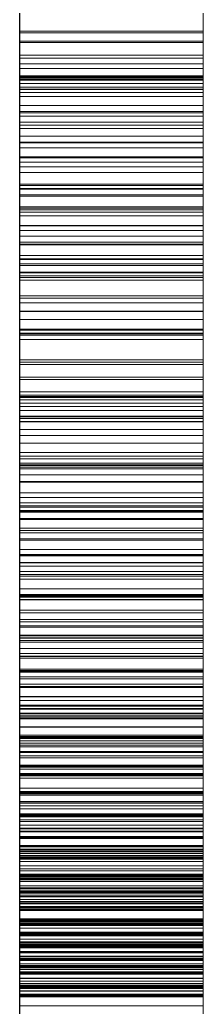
# Paper-space layout '01_三视图' of a CAD drawing. Header units: millimetres. Extents: x 8 to 451, y 8 to 289.
# Drawn here: x 157.5 to 157.64, y 166.622 to 167.373 of the extents above; entities that cross this region are included whole.
import ezdxf

# ---------------------------------------------------------------- set-up
doc = ezdxf.new("R2010")
doc.units = ezdxf.units.MM
doc.linetypes.add('WP_HIDDEN', pattern=[2.3, 1.5, -0.8])
doc.layers.add('HIDDEN', color=7, linetype='WP_HIDDEN', lineweight=13)
doc.layers.add('VISIBLE', color=7, linetype='CONTINUOUS', lineweight=25)

psp = doc.layouts.new('01_三视图')

# ---------------------------------------------------------------- linework, layer by layer
at = {"layer": 'HIDDEN'}
for points in [[(157.5, 165.5), (157.5, 165.54388), (157.5, 165.6733), (157.5, 165.88179), (157.5, 166.15889), (157.5, 166.4907), (157.5, 166.86059), (157.5, 167.25), (157.5, 167.63941), (157.5, 168.0093), (157.5, 168.34111), (157.5, 168.61821), (157.5, 168.8267), (157.5, 168.95612), (157.5, 169)], [(157.5, 167.13478), (157.5, 167.99361)], [(157.5, 167.13376), (157.5, 167.99361)], [(157.64, 167.99361), (157.64, 167.13478)], [(157.64, 167.13376), (157.64, 167.99361)], [(157.5, 167.20889), (157.5, 167.9733)], [(157.64, 167.9733), (157.64, 167.20889)], [(157.5, 167.81798), (157.5, 166.50538)], [(157.64, 166.50538), (157.64, 167.81798)], [(157.5, 167.36487), (157.5, 167.42281)], [(157.64, 167.42281), (157.64, 167.36487)], [(157.5, 167.40833), (157.5, 167.35618)], [(157.5, 167.40817), (157.5, 167.32736)], [(157.5, 167.32736), (157.5, 167.40767)], [(157.5, 167.3635), (157.5, 167.40541)], [(157.64, 167.35618), (157.64, 167.40833)], [(157.64, 167.32736), (157.64, 167.40817)], [(157.64, 167.40767), (157.64, 167.32736)], [(157.64, 167.40541), (157.64, 167.3635)], [(157.5, 167.39254), (157.5, 167.34431)], [(157.64, 167.34431), (157.64, 167.39254)], [(157.5, 167.38314), (157.5, 167.3464)], [(157.64, 167.3464), (157.64, 167.38314)], [(157.5, 167.33645), (157.5, 167.37827)], [(157.5, 167.37345), (157.5, 167.3571)], [(157.64, 167.37827), (157.64, 167.33645)], [(157.64, 167.3571), (157.64, 167.37345)], [(157.5, 167.30372), (157.5, 167.36487)], [(157.5, 167.36487), (157.64, 167.36487)], [(157.5, 167.32032), (157.5, 167.3635)], [(157.5, 167.3635), (157.64, 167.3635)], [(157.64, 167.36487), (157.64, 167.30372)], [(157.64, 167.3635), (157.64, 167.32032)], [(157.5, 167.3571), (157.5, 167.33992)], [(157.5, 167.3571), (157.64, 167.3571)], [(157.5, 167.35618), (157.5, 167.30256)], [(157.5, 167.35618), (157.64, 167.35618)], [(157.64, 167.33992), (157.64, 167.3571)], [(157.64, 167.30256), (157.64, 167.35618)], [(157.5, 167.3464), (157.5, 167.30816)], [(157.5, 167.3464), (157.64, 167.3464)], [(157.5, 167.34431), (157.5, 167.29325)], [(157.5, 167.34431), (157.64, 167.34431)], [(157.64, 167.30816), (157.64, 167.3464)], [(157.64, 167.29325), (157.64, 167.34431)], [(157.5, 167.33992), (157.5, 167.32214)], [(157.5, 167.33992), (157.64, 167.33992)], [(157.5, 167.33645), (157.64, 167.33645)], [(157.5, 167.29318), (157.5, 167.33645)], [(157.64, 167.32214), (157.64, 167.33992)], [(157.64, 167.33645), (157.64, 167.29318)], [(157.5, 167.33071), (157.5, 167.33008)], [(157.5, 167.32929), (157.5, 167.33071)], [(157.5, 167.33071), (157.64, 167.33071)], [(157.5, 167.33008), (157.5, 167.3282)], [(157.5, 167.33008), (157.64, 167.33008)], [(157.5, 167.32506), (157.5, 167.32929)], [(157.5, 167.32929), (157.64, 167.32929)], [(157.5, 167.3282), (157.5, 167.32507)], [(157.5, 167.3282), (157.64, 167.3282)], [(157.64, 167.33071), (157.64, 167.32929)], [(157.64, 167.33008), (157.64, 167.33071)], [(157.64, 167.3282), (157.64, 167.33008)], [(157.64, 167.32929), (157.64, 167.32506)], [(157.64, 167.32507), (157.64, 167.3282)], [(157.5, 167.32736), (157.5, 167.23934)], [(157.5, 167.32736), (157.64, 167.32736)], [(157.5, 167.32507), (157.5, 167.32068)], [(157.5, 167.32507), (157.64, 167.32507)], [(157.5, 167.318), (157.5, 167.32506)], [(157.5, 167.32506), (157.64, 167.32506)], [(157.5, 167.32214), (157.5, 167.30376)], [(157.5, 167.32214), (157.64, 167.32214)], [(157.5, 167.32068), (157.5, 167.31504)], [(157.5, 167.32068), (157.64, 167.32068)], [(157.64, 167.23934), (157.64, 167.32736)], [(157.64, 167.32068), (157.64, 167.32507)], [(157.64, 167.32506), (157.64, 167.318)], [(157.64, 167.30376), (157.64, 167.32214)], [(157.64, 167.31504), (157.64, 167.32068)], [(157.5, 167.27589), (157.5, 167.32032)], [(157.5, 167.32032), (157.64, 167.32032)], [(157.5, 167.30812), (157.5, 167.318)], [(157.5, 167.318), (157.64, 167.318)], [(157.5, 167.31504), (157.5, 167.30815)], [(157.5, 167.31504), (157.64, 167.31504)], [(157.64, 167.32032), (157.64, 167.27589)], [(157.64, 167.318), (157.64, 167.30812)], [(157.64, 167.30815), (157.64, 167.31504)], [(157.5, 167.30816), (157.5, 167.26841)], [(157.5, 167.30816), (157.64, 167.30816)], [(157.5, 167.30815), (157.5, 167.3)], [(157.5, 167.30815), (157.64, 167.30815)], [(157.5, 167.29541), (157.5, 167.30812)], [(157.5, 167.30812), (157.64, 167.30812)], [(157.64, 167.26841), (157.64, 167.30816)], [(157.64, 167.3), (157.64, 167.30815)], [(157.64, 167.30812), (157.64, 167.29541)], [(157.5, 167.30376), (157.5, 167.28477)], [(157.5, 167.30376), (157.64, 167.30376)], [(157.5, 167.23934), (157.5, 167.30372)], [(157.5, 167.30372), (157.64, 167.30372)], [(157.5, 167.30256), (157.5, 167.24746)], [(157.5, 167.30256), (157.64, 167.30256)], [(157.5, 167.3), (157.5, 167.29061)], [(157.5, 167.3), (157.64, 167.3)], [(157.64, 167.28477), (157.64, 167.30376)], [(157.64, 167.30372), (157.64, 167.23934)], [(157.64, 167.24746), (157.64, 167.30256)], [(157.64, 167.29061), (157.64, 167.3)], [(157.5, 167.27988), (157.5, 167.29541)], [(157.5, 167.29541), (157.64, 167.29541)], [(157.5, 167.29325), (157.5, 167.23934)], [(157.5, 167.29325), (157.64, 167.29325)], [(157.5, 167.29318), (157.64, 167.29318)], [(157.5, 167.24848), (157.5, 167.29318)], [(157.5, 167.29061), (157.5, 167.28021)], [(157.5, 167.29061), (157.64, 167.29061)], [(157.64, 167.29541), (157.64, 167.27988)], [(157.64, 167.23934), (157.64, 167.29325)], [(157.64, 167.29318), (157.64, 167.24848)], [(157.64, 167.28021), (157.64, 167.29061)], [(157.5, 167.28477), (157.5, 167.26518)], [(157.5, 167.28477), (157.64, 167.28477)], [(157.64, 167.26518), (157.64, 167.28477)], [(157.5, 167.28021), (157.5, 167.26907)], [(157.5, 167.28021), (157.64, 167.28021)], [(157.5, 167.26153), (157.5, 167.27988)], [(157.5, 167.27988), (157.64, 167.27988)], [(157.5, 167.2302), (157.5, 167.27589)], [(157.5, 167.27589), (157.64, 167.27589)], [(157.64, 167.26907), (157.64, 167.28021)], [(157.64, 167.27988), (157.64, 167.26153)], [(157.64, 167.27589), (157.64, 167.2302)], [(157.5, 167.26907), (157.5, 167.25718)], [(157.5, 167.26907), (157.64, 167.26907)], [(157.5, 167.26841), (157.5, 167.22716)], [(157.5, 167.26841), (157.64, 167.26841)], [(157.64, 167.25718), (157.64, 167.26907)], [(157.64, 167.22716), (157.64, 167.26841)], [(157.5, 167.26518), (157.5, 167.24499)], [(157.5, 167.26518), (157.64, 167.26518)], [(157.5, 167.24036), (157.5, 167.26153)], [(157.5, 167.26153), (157.64, 167.26153)], [(157.64, 167.24499), (157.64, 167.26518)], [(157.64, 167.26153), (157.64, 167.24036)], [(157.5, 167.25718), (157.5, 167.24454)], [(157.5, 167.25718), (157.64, 167.25718)], [(157.64, 167.24454), (157.64, 167.25718)], [(157.5, 167.24848), (157.64, 167.24848)], [(157.5, 167.21308), (157.5, 167.24848)], [(157.5, 167.24746), (157.5, 167.19161)], [(157.5, 167.24746), (157.64, 167.24746)], [(157.64, 167.24848), (157.64, 167.21308)], [(157.64, 167.19161), (157.64, 167.24746)], [(157.5, 167.24499), (157.5, 167.22419)], [(157.5, 167.24499), (157.64, 167.24499)], [(157.5, 167.24454), (157.5, 167.23116)], [(157.5, 167.24454), (157.64, 167.24454)], [(157.5, 167.2288), (157.5, 167.24036)], [(157.5, 167.24036), (157.64, 167.24036)], [(157.5, 167.18785), (157.5, 167.23934)], [(157.5, 167.23934), (157.5, 167.17544)], [(157.5, 167.23934), (157.64, 167.23934)], [(157.5, 167.23934), (157.5, 167.15155)], [(157.5, 167.15178), (157.5, 167.23934)], [(157.64, 167.22419), (157.64, 167.24499)], [(157.64, 167.23116), (157.64, 167.24454)], [(157.64, 167.24036), (157.64, 167.2288)], [(157.64, 167.23934), (157.64, 167.18785)], [(157.64, 167.17544), (157.64, 167.23934)], [(157.64, 167.15155), (157.64, 167.23934)], [(157.64, 167.23934), (157.64, 167.15178)], [(157.5, 167.23116), (157.5, 167.21704)], [(157.5, 167.23116), (157.64, 167.23116)], [(157.64, 167.21704), (157.64, 167.23116)], [(157.5, 167.18154), (157.5, 167.2302)], [(157.5, 167.2302), (157.64, 167.2302)], [(157.5, 167.21674), (157.5, 167.2288)], [(157.5, 167.2288), (157.64, 167.2288)], [(157.5, 167.22716), (157.5, 167.19398)], [(157.5, 167.22716), (157.64, 167.22716)], [(157.5, 167.22419), (157.5, 167.20279)], [(157.5, 167.22419), (157.64, 167.22419)], [(157.64, 167.2302), (157.64, 167.18154)], [(157.64, 167.2288), (157.64, 167.21674)], [(157.64, 167.19398), (157.64, 167.22716)], [(157.64, 167.20279), (157.64, 167.22419)], [(157.5, 167.21704), (157.5, 167.20217)], [(157.5, 167.21704), (157.64, 167.21704)], [(157.5, 167.20416), (157.5, 167.21674)], [(157.5, 167.21674), (157.64, 167.21674)], [(157.64, 167.20217), (157.64, 167.21704)], [(157.64, 167.21674), (157.64, 167.20416)], [(157.5, 167.21308), (157.64, 167.21308)], [(157.5, 167.1787), (157.5, 167.21308)], [(157.5, 167.18655), (157.5, 167.20889)], [(157.5, 167.20889), (157.64, 167.20889)], [(157.64, 167.21308), (157.64, 167.1787)], [(157.64, 167.20889), (157.64, 167.18655)], [(157.5, 167.19106), (157.5, 167.20416)], [(157.5, 167.20416), (157.64, 167.20416)], [(157.5, 167.20279), (157.5, 167.18079)], [(157.5, 167.20279), (157.64, 167.20279)], [(157.5, 167.20217), (157.5, 167.18655)], [(157.5, 167.20217), (157.64, 167.20217)], [(157.64, 167.20416), (157.64, 167.19106)], [(157.64, 167.18079), (157.64, 167.20279)], [(157.64, 167.18655), (157.64, 167.20217)], [(157.5, 167.19398), (157.5, 167.16169)], [(157.5, 167.19398), (157.64, 167.19398)], [(157.64, 167.16169), (157.64, 167.19398)], [(157.5, 167.19161), (157.5, 167.13725)], [(157.5, 167.19161), (157.64, 167.19161)], [(157.5, 167.17744), (157.5, 167.19106)], [(157.5, 167.19106), (157.64, 167.19106)], [(157.5, 167.13817), (157.5, 167.18785)], [(157.5, 167.18785), (157.64, 167.18785)], [(157.5, 167.18655), (157.64, 167.18655)], [(157.64, 167.13725), (157.64, 167.19161)], [(157.64, 167.19106), (157.64, 167.17744)], [(157.64, 167.18785), (157.64, 167.13817)], [(157.5, 167.13351), (157.5, 167.18154)], [(157.5, 167.18154), (157.64, 167.18154)], [(157.5, 167.18079), (157.5, 167.15819)], [(157.5, 167.18079), (157.64, 167.18079)], [(157.5, 167.1787), (157.64, 167.1787)], [(157.5, 167.14535), (157.5, 167.1787)], [(157.64, 167.18154), (157.64, 167.13351)], [(157.64, 167.15819), (157.64, 167.18079)], [(157.64, 167.1787), (157.64, 167.14535)], [(157.5, 167.16331), (157.5, 167.17744)], [(157.5, 167.17744), (157.64, 167.17744)], [(157.5, 167.17544), (157.5, 167.1147)], [(157.5, 167.17544), (157.64, 167.17544)], [(157.64, 167.17744), (157.64, 167.16331)], [(157.64, 167.1147), (157.64, 167.17544)], [(157.5, 167.13351), (157.5, 167.16331)], [(157.5, 167.16331), (157.64, 167.16331)], [(157.64, 167.16331), (157.64, 167.13351)], [(157.5, 167.16169), (157.5, 167.13029)], [(157.5, 167.16169), (157.64, 167.16169)], [(157.5, 167.15819), (157.5, 167.13499)], [(157.5, 167.15819), (157.64, 167.15819)], [(157.64, 167.13029), (157.64, 167.16169)], [(157.64, 167.13499), (157.64, 167.15819)], [(157.5, 167.15178), (157.64, 167.15178)], [(157.5, 167.07184), (157.5, 167.15178)], [(157.5, 167.15155), (157.5, 167.07143)], [(157.5, 167.15155), (157.64, 167.15155)], [(157.64, 167.15178), (157.64, 167.07184)], [(157.64, 167.07143), (157.64, 167.15155)], [(157.5, 167.14535), (157.64, 167.14535)], [(157.5, 167.11302), (157.5, 167.14535)], [(157.64, 167.14535), (157.64, 167.11302)], [(157.5, 167.09033), (157.5, 167.13817)], [(157.5, 167.13817), (157.64, 167.13817)], [(157.5, 167.13725), (157.5, 167.08439)], [(157.5, 167.13725), (157.64, 167.13725)], [(157.5, 167.13499), (157.5, 167.11118)], [(157.5, 167.13499), (157.64, 167.13499)], [(157.5, 167.06757), (157.5, 167.13478)], [(157.5, 167.13478), (157.5, 167.0879)], [(157.5, 167.13478), (157.64, 167.13478)], [(157.5, 167.07619), (157.5, 167.13376)], [(157.5, 167.13376), (157.5, 167.07912)], [(157.5, 167.13376), (157.64, 167.13376)], [(157.5, 167.08611), (157.5, 167.13351)], [(157.5, 167.10164), (157.5, 167.13351)], [(157.5, 167.13351), (157.64, 167.13351)], [(157.64, 167.13817), (157.64, 167.09033)], [(157.64, 167.08439), (157.64, 167.13725)], [(157.64, 167.11118), (157.64, 167.13499)], [(157.64, 167.13478), (157.64, 167.06757)], [(157.64, 167.0879), (157.64, 167.13478)], [(157.64, 167.07912), (157.64, 167.13376)], [(157.64, 167.13376), (157.64, 167.07619)], [(157.64, 167.13351), (157.64, 167.08611)], [(157.64, 167.13351), (157.64, 167.10164)], [(157.5, 167.13029), (157.5, 167.09979)], [(157.5, 167.13029), (157.64, 167.13029)], [(157.64, 167.09979), (157.64, 167.13029)], [(157.5, 167.1147), (157.5, 167.05711)], [(157.5, 167.1147), (157.64, 167.1147)], [(157.5, 167.11302), (157.64, 167.11302)], [(157.5, 167.08171), (157.5, 167.11302)], [(157.5, 167.11118), (157.5, 167.08677)], [(157.5, 167.11118), (157.64, 167.11118)], [(157.64, 167.05711), (157.64, 167.1147)], [(157.64, 167.11302), (157.64, 167.08171)], [(157.64, 167.08677), (157.64, 167.11118)], [(157.5, 167.06772), (157.5, 167.10164)], [(157.5, 167.10164), (157.64, 167.10164)], [(157.5, 167.09979), (157.5, 167.07018)], [(157.5, 167.09979), (157.64, 167.09979)], [(157.64, 167.10164), (157.64, 167.06772)], [(157.64, 167.07018), (157.64, 167.09979)], [(157.5, 167.0443), (157.5, 167.09033)], [(157.5, 167.09033), (157.64, 167.09033)], [(157.5, 167.0879), (157.5, 167.04421)], [(157.5, 167.0879), (157.64, 167.0879)], [(157.64, 167.09033), (157.64, 167.0443)], [(157.64, 167.04421), (157.64, 167.0879)], [(157.5, 167.08677), (157.5, 167.06175)], [(157.5, 167.08677), (157.64, 167.08677)], [(157.5, 167.03935), (157.5, 167.08611)], [(157.5, 167.08611), (157.64, 167.08611)], [(157.5, 167.08439), (157.5, 167.03301)], [(157.5, 167.08439), (157.64, 167.08439)], [(157.5, 167.08171), (157.64, 167.08171)], [(157.5, 167.05142), (157.5, 167.08171)], [(157.64, 167.06175), (157.64, 167.08677)], [(157.64, 167.08611), (157.64, 167.03935)], [(157.64, 167.03301), (157.64, 167.08439)], [(157.64, 167.08171), (157.64, 167.05142)], [(157.5, 167.07912), (157.5, 167.02736)], [(157.5, 167.07912), (157.64, 167.07912)], [(157.5, 167.02175), (157.5, 167.07619)], [(157.5, 167.07619), (157.64, 167.07619)], [(157.64, 167.02736), (157.64, 167.07912)], [(157.64, 167.07619), (157.64, 167.02175)], [(157.5, 167.07184), (157.64, 167.07184)], [(157.5, 167.03472), (157.5, 167.07184)], [(157.5, 167.07143), (157.5, 167.03424)], [(157.5, 167.07143), (157.64, 167.07143)], [(157.5, 167.07018), (157.5, 167.04146)], [(157.5, 167.07018), (157.64, 167.07018)], [(157.5, 167.03172), (157.5, 167.06772)], [(157.5, 167.06772), (157.64, 167.06772)], [(157.5, 167.00604), (157.5, 167.06757)], [(157.5, 167.06757), (157.64, 167.06757)], [(157.64, 167.07184), (157.64, 167.03472)], [(157.64, 167.03424), (157.64, 167.07143)], [(157.64, 167.04146), (157.64, 167.07018)], [(157.64, 167.06772), (157.64, 167.03172)], [(157.64, 167.06757), (157.64, 167.00604)], [(157.5, 167.06175), (157.5, 167.03613)], [(157.5, 167.06175), (157.64, 167.06175)], [(157.64, 167.03613), (157.64, 167.06175)], [(157.5, 167.05711), (157.5, 167.00268)], [(157.5, 167.05711), (157.64, 167.05711)], [(157.5, 167.05142), (157.64, 167.05142)], [(157.5, 167.02216), (157.5, 167.05142)], [(157.64, 167.00268), (157.64, 167.05711)], [(157.64, 167.05142), (157.64, 167.02216)], [(157.5, 167.0001), (157.5, 167.0443)], [(157.5, 167.0443), (157.64, 167.0443)], [(157.5, 167.04421), (157.5, 167.0037)], [(157.5, 167.04421), (157.64, 167.04421)], [(157.64, 167.0443), (157.64, 167.0001)], [(157.64, 167.0037), (157.64, 167.04421)], [(157.5, 167.04146), (157.5, 167.01363)], [(157.5, 167.04146), (157.64, 167.04146)], [(157.5, 166.99323), (157.5, 167.03935)], [(157.5, 167.03935), (157.64, 167.03935)], [(157.5, 167.03613), (157.5, 167.00991)], [(157.5, 167.03613), (157.64, 167.03613)], [(157.64, 167.01363), (157.64, 167.04146)], [(157.64, 167.03935), (157.64, 166.99323)], [(157.64, 167.00991), (157.64, 167.03613)], [(157.5, 167.03472), (157.64, 167.03472)], [(157.5, 166.99951), (157.5, 167.03472)], [(157.5, 167.03424), (157.5, 166.99896)], [(157.5, 167.03424), (157.64, 167.03424)], [(157.5, 167.03301), (157.5, 166.98312)], [(157.5, 167.03301), (157.64, 167.03301)], [(157.5, 166.99367), (157.5, 167.03172)], [(157.5, 167.03172), (157.64, 167.03172)], [(157.64, 167.03472), (157.64, 166.99951)], [(157.64, 166.99896), (157.64, 167.03424)], [(157.64, 166.98312), (157.64, 167.03301)], [(157.64, 167.03172), (157.64, 166.99367)], [(157.5, 167.02736), (157.5, 166.97849)], [(157.5, 167.02736), (157.64, 167.02736)], [(157.5, 167.02216), (157.64, 167.02216)], [(157.5, 166.99393), (157.5, 167.02216)], [(157.5, 166.97043), (157.5, 167.02175)], [(157.5, 167.02175), (157.64, 167.02175)], [(157.64, 166.97849), (157.64, 167.02736)], [(157.64, 167.02216), (157.64, 166.99393)], [(157.64, 167.02175), (157.64, 166.97043)], [(157.5, 167.01363), (157.5, 166.98669)], [(157.5, 167.01363), (157.64, 167.01363)], [(157.64, 166.98669), (157.64, 167.01363)], [(157.5, 167.00991), (157.5, 166.98488)], [(157.5, 167.00991), (157.64, 167.00991)], [(157.5, 166.97741), (157.5, 167.00604)], [(157.5, 167.00604), (157.64, 167.00604)], [(157.64, 166.98488), (157.64, 167.00991)], [(157.64, 167.00604), (157.64, 166.97741)], [(157.5, 167.0037), (157.5, 166.96639)], [(157.5, 167.0037), (157.64, 167.0037)], [(157.5, 167.00268), (157.5, 166.95141)], [(157.5, 167.00268), (157.64, 167.00268)], [(157.5, 166.95773), (157.5, 167.0001)], [(157.5, 167.0001), (157.64, 167.0001)], [(157.5, 166.99951), (157.64, 166.99951)], [(157.5, 166.9662), (157.5, 166.99951)], [(157.5, 166.99896), (157.5, 166.9656)], [(157.5, 166.99896), (157.64, 166.99896)], [(157.64, 166.96639), (157.64, 167.0037)], [(157.64, 166.95141), (157.64, 167.00268)], [(157.64, 167.0001), (157.64, 166.95773)], [(157.64, 166.99951), (157.64, 166.9662)], [(157.64, 166.9656), (157.64, 166.99896)], [(157.5, 166.99393), (157.64, 166.99393)], [(157.5, 166.96671), (157.5, 166.99393)], [(157.5, 166.95357), (157.5, 166.99367)], [(157.5, 166.99367), (157.64, 166.99367)], [(157.5, 166.94774), (157.5, 166.99323)], [(157.5, 166.99323), (157.64, 166.99323)], [(157.64, 166.99393), (157.64, 166.96671)], [(157.64, 166.99367), (157.64, 166.95357)], [(157.64, 166.99323), (157.64, 166.94774)], [(157.5, 166.98669), (157.5, 166.96065)], [(157.5, 166.98669), (157.64, 166.98669)], [(157.5, 166.98488), (157.5, 166.96027)], [(157.5, 166.98488), (157.64, 166.98488)], [(157.5, 166.98312), (157.5, 166.93473)], [(157.5, 166.98312), (157.64, 166.98312)], [(157.64, 166.96065), (157.64, 166.98669)], [(157.64, 166.96027), (157.64, 166.98488)], [(157.64, 166.93473), (157.64, 166.98312)], [(157.5, 166.97849), (157.5, 166.93251)], [(157.5, 166.97849), (157.64, 166.97849)], [(157.5, 166.95019), (157.5, 166.97741)], [(157.5, 166.97741), (157.64, 166.97741)], [(157.64, 166.93251), (157.64, 166.97849)], [(157.64, 166.97741), (157.64, 166.95019)], [(157.5, 166.92223), (157.5, 166.97043)], [(157.5, 166.97043), (157.64, 166.97043)], [(157.64, 166.97043), (157.64, 166.92223)], [(157.5, 166.96671), (157.64, 166.96671)], [(157.5, 166.94052), (157.5, 166.96671)], [(157.5, 166.96639), (157.5, 166.93226)], [(157.5, 166.96639), (157.64, 166.96639)], [(157.5, 166.9662), (157.64, 166.9662)], [(157.5, 166.93479), (157.5, 166.9662)], [(157.5, 166.9656), (157.5, 166.93416)], [(157.5, 166.9656), (157.64, 166.9656)], [(157.5, 166.96065), (157.5, 166.9355)], [(157.5, 166.96065), (157.64, 166.96065)], [(157.5, 166.96027), (157.5, 166.93609)], [(157.5, 166.96027), (157.64, 166.96027)], [(157.64, 166.96671), (157.64, 166.94052)], [(157.64, 166.93226), (157.64, 166.96639)], [(157.64, 166.9662), (157.64, 166.93479)], [(157.64, 166.93416), (157.64, 166.9656)], [(157.64, 166.9355), (157.64, 166.96065)], [(157.64, 166.93609), (157.64, 166.96027)], [(157.5, 166.91718), (157.5, 166.95773)], [(157.5, 166.95773), (157.64, 166.95773)], [(157.5, 166.9155), (157.5, 166.95357)], [(157.5, 166.95357), (157.64, 166.95357)], [(157.64, 166.95773), (157.64, 166.91718)], [(157.64, 166.95357), (157.64, 166.9155)], [(157.5, 166.95141), (157.5, 166.90329)], [(157.5, 166.95141), (157.64, 166.95141)], [(157.5, 166.9244), (157.5, 166.95019)], [(157.5, 166.95019), (157.64, 166.95019)], [(157.5, 166.90288), (157.5, 166.94774)], [(157.5, 166.94774), (157.64, 166.94774)], [(157.64, 166.90329), (157.64, 166.95141)], [(157.64, 166.95019), (157.64, 166.9244)], [(157.64, 166.94774), (157.64, 166.90288)], [(157.5, 166.94052), (157.64, 166.94052)], [(157.5, 166.91535), (157.5, 166.94052)], [(157.64, 166.94052), (157.64, 166.91535)], [(157.5, 166.93609), (157.5, 166.91233)], [(157.5, 166.93609), (157.64, 166.93609)], [(157.5, 166.9355), (157.5, 166.91124)], [(157.5, 166.9355), (157.64, 166.9355)], [(157.5, 166.93479), (157.64, 166.93479)], [(157.5, 166.90529), (157.5, 166.93479)], [(157.5, 166.93473), (157.5, 166.88783)], [(157.5, 166.93473), (157.64, 166.93473)], [(157.5, 166.93416), (157.5, 166.90463)], [(157.5, 166.93416), (157.64, 166.93416)], [(157.5, 166.93251), (157.5, 166.88941)], [(157.5, 166.93251), (157.64, 166.93251)], [(157.5, 166.93226), (157.5, 166.90132)], [(157.5, 166.93226), (157.64, 166.93226)], [(157.64, 166.91233), (157.64, 166.93609)], [(157.64, 166.91124), (157.64, 166.9355)], [(157.64, 166.93479), (157.64, 166.90529)], [(157.64, 166.88783), (157.64, 166.93473)], [(157.64, 166.90463), (157.64, 166.93416)], [(157.64, 166.88941), (157.64, 166.93251)], [(157.64, 166.90132), (157.64, 166.93226)], [(157.5, 166.90002), (157.5, 166.9244)], [(157.5, 166.9244), (157.64, 166.9244)], [(157.64, 166.9244), (157.64, 166.90002)], [(157.5, 166.87716), (157.5, 166.92223)], [(157.5, 166.92223), (157.64, 166.92223)], [(157.5, 166.87845), (157.5, 166.91718)], [(157.5, 166.91718), (157.64, 166.91718)], [(157.5, 166.87947), (157.5, 166.9155)], [(157.5, 166.9155), (157.64, 166.9155)], [(157.5, 166.91535), (157.64, 166.91535)], [(157.5, 166.8912), (157.5, 166.91535)], [(157.64, 166.92223), (157.64, 166.87716)], [(157.64, 166.91718), (157.64, 166.87845)], [(157.64, 166.9155), (157.64, 166.87947)], [(157.64, 166.91535), (157.64, 166.8912)], [(157.5, 166.91233), (157.5, 166.88901)], [(157.5, 166.91233), (157.64, 166.91233)], [(157.5, 166.8952), (157.5, 166.91144)], [(157.5, 166.91144), (157.5, 166.87751)], [(157.5, 166.91144), (157.64, 166.91144)], [(157.5, 166.91124), (157.5, 166.88787)], [(157.5, 166.91124), (157.64, 166.91124)], [(157.64, 166.88901), (157.64, 166.91233)], [(157.64, 166.91144), (157.64, 166.8952)], [(157.64, 166.87751), (157.64, 166.91144)], [(157.64, 166.88787), (157.64, 166.91124)], [(157.5, 166.90529), (157.64, 166.90529)], [(157.5, 166.87769), (157.5, 166.90529)], [(157.5, 166.90463), (157.5, 166.87702)], [(157.5, 166.90463), (157.64, 166.90463)], [(157.5, 166.90329), (157.5, 166.85833)], [(157.5, 166.90329), (157.64, 166.90329)], [(157.5, 166.85866), (157.5, 166.90288)], [(157.5, 166.90288), (157.64, 166.90288)], [(157.5, 166.90132), (157.5, 166.87357)], [(157.5, 166.90132), (157.64, 166.90132)], [(157.5, 166.87707), (157.5, 166.90002)], [(157.5, 166.90002), (157.64, 166.90002)], [(157.64, 166.90529), (157.64, 166.87769)], [(157.64, 166.87702), (157.64, 166.90463)], [(157.64, 166.85833), (157.64, 166.90329)], [(157.64, 166.90288), (157.64, 166.85866)], [(157.64, 166.87357), (157.64, 166.90132)], [(157.64, 166.90002), (157.64, 166.87707)], [(157.5, 166.87201), (157.5, 166.8952)], [(157.5, 166.8952), (157.64, 166.8952)], [(157.64, 166.8952), (157.64, 166.87201)], [(157.5, 166.8912), (157.64, 166.8912)], [(157.5, 166.86808), (157.5, 166.8912)], [(157.5, 166.88941), (157.5, 166.8492)], [(157.5, 166.88941), (157.64, 166.88941)], [(157.5, 166.88901), (157.5, 166.86611)], [(157.5, 166.88901), (157.64, 166.88901)], [(157.5, 166.88787), (157.5, 166.8654)], [(157.5, 166.88787), (157.64, 166.88787)], [(157.5, 166.88783), (157.5, 166.84241)], [(157.5, 166.88783), (157.64, 166.88783)], [(157.64, 166.8912), (157.64, 166.86808)], [(157.64, 166.8492), (157.64, 166.88941)], [(157.64, 166.86611), (157.64, 166.88901)], [(157.64, 166.8654), (157.64, 166.88787)], [(157.64, 166.84241), (157.64, 166.88783)], [(157.5, 166.84546), (157.5, 166.87947)], [(157.5, 166.87947), (157.64, 166.87947)], [(157.5, 166.84155), (157.5, 166.87845)], [(157.5, 166.87845), (157.64, 166.87845)], [(157.5, 166.87769), (157.64, 166.87769)], [(157.5, 166.85199), (157.5, 166.87769)], [(157.5, 166.87751), (157.5, 166.84574)], [(157.5, 166.87751), (157.64, 166.87751)], [(157.64, 166.87947), (157.64, 166.84546)], [(157.64, 166.87845), (157.64, 166.84155)], [(157.64, 166.87769), (157.64, 166.85199)], [(157.64, 166.84574), (157.64, 166.87751)], [(157.5, 166.83521), (157.5, 166.87716)], [(157.5, 166.87716), (157.64, 166.87716)], [(157.5, 166.85553), (157.5, 166.87707)], [(157.5, 166.87707), (157.64, 166.87707)], [(157.5, 166.87702), (157.5, 166.85132)], [(157.5, 166.87702), (157.64, 166.87702)], [(157.5, 166.87357), (157.5, 166.84901)], [(157.5, 166.87357), (157.64, 166.87357)], [(157.5, 166.84941), (157.5, 166.87201)], [(157.5, 166.87201), (157.64, 166.87201)], [(157.64, 166.87716), (157.64, 166.83521)], [(157.64, 166.87707), (157.64, 166.85553)], [(157.64, 166.85132), (157.64, 166.87702)], [(157.64, 166.84901), (157.64, 166.87357)], [(157.64, 166.87201), (157.64, 166.84941)], [(157.5, 166.86808), (157.64, 166.86808)], [(157.5, 166.84598), (157.5, 166.86808)], [(157.5, 166.86611), (157.5, 166.84364)], [(157.5, 166.86611), (157.64, 166.86611)], [(157.5, 166.8654), (157.5, 166.84382)], [(157.5, 166.8654), (157.64, 166.8654)], [(157.64, 166.86808), (157.64, 166.84598)], [(157.64, 166.84364), (157.64, 166.86611)], [(157.64, 166.84382), (157.64, 166.8654)], [(157.5, 166.81591), (157.5, 166.85866)], [(157.5, 166.85866), (157.64, 166.85866)], [(157.5, 166.85833), (157.5, 166.81653)], [(157.5, 166.85833), (157.64, 166.85833)], [(157.5, 166.83541), (157.5, 166.85553)], [(157.5, 166.85553), (157.64, 166.85553)], [(157.64, 166.85866), (157.64, 166.81591)], [(157.64, 166.81653), (157.64, 166.85833)], [(157.64, 166.85553), (157.64, 166.83541)], [(157.5, 166.85199), (157.64, 166.85199)], [(157.5, 166.8282), (157.5, 166.85199)], [(157.5, 166.85132), (157.5, 166.82753)], [(157.5, 166.85132), (157.64, 166.85132)], [(157.5, 166.82738), (157.5, 166.84941)], [(157.5, 166.84941), (157.64, 166.84941)], [(157.5, 166.8492), (157.5, 166.81188)], [(157.5, 166.8492), (157.64, 166.8492)], [(157.5, 166.84901), (157.5, 166.8267)], [(157.5, 166.84901), (157.64, 166.84901)], [(157.64, 166.85199), (157.64, 166.8282)], [(157.64, 166.82753), (157.64, 166.85132)], [(157.64, 166.84941), (157.64, 166.82738)], [(157.64, 166.81188), (157.64, 166.8492)], [(157.64, 166.8267), (157.64, 166.84901)], [(157.5, 166.84598), (157.64, 166.84598)], [(157.5, 166.82491), (157.5, 166.84598)], [(157.5, 166.84574), (157.5, 166.81615)], [(157.5, 166.84574), (157.64, 166.84574)], [(157.5, 166.82922), (157.5, 166.84546)], [(157.5, 166.84546), (157.64, 166.84546)], [(157.5, 166.84382), (157.5, 166.82313)], [(157.5, 166.84382), (157.64, 166.84382)], [(157.5, 166.84364), (157.5, 166.8216)], [(157.5, 166.84364), (157.64, 166.84364)], [(157.5, 166.84241), (157.5, 166.82042)], [(157.5, 166.84241), (157.64, 166.84241)], [(157.5, 166.80647), (157.5, 166.84155)], [(157.5, 166.84155), (157.64, 166.84155)], [(157.64, 166.84598), (157.64, 166.82491)], [(157.64, 166.81615), (157.64, 166.84574)], [(157.64, 166.84546), (157.64, 166.82922)], [(157.64, 166.82313), (157.64, 166.84382)], [(157.64, 166.8216), (157.64, 166.84364)], [(157.64, 166.82042), (157.64, 166.84241)], [(157.64, 166.84155), (157.64, 166.80647)], [(157.5, 166.81672), (157.5, 166.83541)], [(157.5, 166.83541), (157.64, 166.83541)], [(157.5, 166.79639), (157.5, 166.83521)], [(157.5, 166.83521), (157.64, 166.83521)], [(157.64, 166.83541), (157.64, 166.81672)], [(157.64, 166.83521), (157.64, 166.79639)], [(157.5, 166.81348), (157.5, 166.82922)], [(157.5, 166.82922), (157.64, 166.82922)], [(157.5, 166.8282), (157.64, 166.8282)], [(157.5, 166.80631), (157.5, 166.8282)], [(157.5, 166.82753), (157.5, 166.80567)], [(157.5, 166.82753), (157.64, 166.82753)], [(157.5, 166.80593), (157.5, 166.82738)], [(157.5, 166.82738), (157.64, 166.82738)], [(157.5, 166.8267), (157.5, 166.80571)], [(157.5, 166.8267), (157.64, 166.8267)], [(157.5, 166.82491), (157.64, 166.82491)], [(157.5, 166.80485), (157.5, 166.82491)], [(157.64, 166.82922), (157.64, 166.81348)], [(157.64, 166.8282), (157.64, 166.80631)], [(157.64, 166.80567), (157.64, 166.82753)], [(157.64, 166.82738), (157.64, 166.80593)], [(157.64, 166.80571), (157.64, 166.8267)], [(157.64, 166.82491), (157.64, 166.80485)], [(157.5, 166.82313), (157.5, 166.80333)], [(157.5, 166.82313), (157.64, 166.82313)], [(157.5, 166.8216), (157.5, 166.79999)], [(157.5, 166.8216), (157.64, 166.8216)], [(157.5, 166.82042), (157.5, 166.7991)], [(157.5, 166.82042), (157.64, 166.82042)], [(157.64, 166.80333), (157.64, 166.82313)], [(157.64, 166.79999), (157.64, 166.8216)], [(157.64, 166.7991), (157.64, 166.82042)], [(157.5, 166.79944), (157.5, 166.81672)], [(157.5, 166.81672), (157.64, 166.81672)], [(157.5, 166.81653), (157.5, 166.77744)], [(157.5, 166.81653), (157.64, 166.81653)], [(157.5, 166.81615), (157.5, 166.78874)], [(157.5, 166.81615), (157.64, 166.81615)], [(157.5, 166.77548), (157.5, 166.81591)], [(157.5, 166.81591), (157.64, 166.81591)], [(157.5, 166.79825), (157.5, 166.81348)], [(157.5, 166.81348), (157.64, 166.81348)], [(157.5, 166.81188), (157.5, 166.77744)], [(157.5, 166.81188), (157.64, 166.81188)], [(157.64, 166.81672), (157.64, 166.79944)], [(157.64, 166.77744), (157.64, 166.81653)], [(157.64, 166.78874), (157.64, 166.81615)], [(157.64, 166.81591), (157.64, 166.77548)], [(157.64, 166.81348), (157.64, 166.79825)], [(157.64, 166.77744), (157.64, 166.81188)], [(157.5, 166.77322), (157.5, 166.80647)], [(157.5, 166.80647), (157.64, 166.80647)], [(157.5, 166.80631), (157.64, 166.80631)], [(157.5, 166.78632), (157.5, 166.80631)], [(157.5, 166.78506), (157.5, 166.80593)], [(157.5, 166.80593), (157.64, 166.80593)], [(157.5, 166.80571), (157.5, 166.78603)], [(157.5, 166.80571), (157.64, 166.80571)], [(157.5, 166.80567), (157.5, 166.78571)], [(157.5, 166.80567), (157.64, 166.80567)], [(157.5, 166.80485), (157.64, 166.80485)], [(157.5, 166.78592), (157.5, 166.80485)], [(157.5, 166.80333), (157.64, 166.80333)], [(157.5, 166.80333), (157.5, 166.78458)], [(157.64, 166.80647), (157.64, 166.77322)], [(157.64, 166.80631), (157.64, 166.78632)], [(157.64, 166.80593), (157.64, 166.78506)], [(157.64, 166.78603), (157.64, 166.80571)], [(157.64, 166.78571), (157.64, 166.80567)], [(157.64, 166.80485), (157.64, 166.78592)], [(157.64, 166.78458), (157.64, 166.80333)], [(157.5, 166.79999), (157.5, 166.77881)], [(157.5, 166.79999), (157.64, 166.79999)], [(157.5, 166.78358), (157.5, 166.79944)], [(157.5, 166.79944), (157.64, 166.79944)], [(157.5, 166.7991), (157.5, 166.77846)], [(157.5, 166.7991), (157.64, 166.7991)], [(157.5, 166.78353), (157.5, 166.79825)], [(157.5, 166.79825), (157.64, 166.79825)], [(157.5, 166.76069), (157.5, 166.79639)], [(157.5, 166.79639), (157.64, 166.79639)], [(157.64, 166.77881), (157.64, 166.79999)], [(157.64, 166.79944), (157.64, 166.78358)], [(157.64, 166.77846), (157.64, 166.7991)], [(157.64, 166.79825), (157.64, 166.78353)], [(157.64, 166.79639), (157.64, 166.76069)], [(157.5, 166.78874), (157.5, 166.76349)], [(157.5, 166.78874), (157.64, 166.78874)], [(157.64, 166.76349), (157.64, 166.78874)], [(157.5, 166.78632), (157.64, 166.78632)], [(157.5, 166.76824), (157.5, 166.78632)], [(157.5, 166.78603), (157.5, 166.76767)], [(157.5, 166.78603), (157.64, 166.78603)], [(157.5, 166.78592), (157.64, 166.78592)], [(157.5, 166.76821), (157.5, 166.78592)], [(157.5, 166.78571), (157.5, 166.76768)], [(157.5, 166.78571), (157.64, 166.78571)], [(157.5, 166.76477), (157.5, 166.78506)], [(157.5, 166.78506), (157.64, 166.78506)], [(157.5, 166.78458), (157.5, 166.76704)], [(157.5, 166.78458), (157.64, 166.78458)], [(157.5, 166.76914), (157.5, 166.78358)], [(157.5, 166.78358), (157.64, 166.78358)], [(157.5, 166.76932), (157.5, 166.78353)], [(157.5, 166.78353), (157.64, 166.78353)], [(157.64, 166.78632), (157.64, 166.76824)], [(157.64, 166.76767), (157.64, 166.78603)], [(157.64, 166.78592), (157.64, 166.76821)], [(157.64, 166.76768), (157.64, 166.78571)], [(157.64, 166.78506), (157.64, 166.76477)], [(157.64, 166.76704), (157.64, 166.78458)], [(157.64, 166.78358), (157.64, 166.76914)], [(157.64, 166.78353), (157.64, 166.76932)], [(157.5, 166.77881), (157.5, 166.75805)], [(157.5, 166.77881), (157.64, 166.77881)], [(157.5, 166.77846), (157.5, 166.7585)], [(157.5, 166.77846), (157.64, 166.77846)], [(157.5, 166.77744), (157.5, 166.74522)], [(157.5, 166.77744), (157.5, 166.74064)], [(157.5, 166.77744), (157.64, 166.77744)], [(157.5, 166.75613), (157.5, 166.77548)], [(157.5, 166.77548), (157.64, 166.77548)], [(157.5, 166.74178), (157.5, 166.77322)], [(157.5, 166.77322), (157.64, 166.77322)], [(157.64, 166.75805), (157.64, 166.77881)], [(157.64, 166.7585), (157.64, 166.77846)], [(157.64, 166.74522), (157.64, 166.77744)], [(157.64, 166.74064), (157.64, 166.77744)], [(157.64, 166.77548), (157.64, 166.75613)], [(157.64, 166.77322), (157.64, 166.74178)], [(157.5, 166.75562), (157.5, 166.76932)], [(157.5, 166.76932), (157.64, 166.76932)], [(157.5, 166.75612), (157.5, 166.76914)], [(157.5, 166.76914), (157.64, 166.76914)], [(157.5, 166.76824), (157.64, 166.76824)], [(157.5, 166.75206), (157.5, 166.76824)], [(157.5, 166.76821), (157.64, 166.76821)], [(157.5, 166.75172), (157.5, 166.76821)], [(157.5, 166.76768), (157.5, 166.75156)], [(157.5, 166.76768), (157.64, 166.76768)], [(157.5, 166.76767), (157.5, 166.75063)], [(157.5, 166.76767), (157.64, 166.76767)], [(157.5, 166.76704), (157.5, 166.75072)], [(157.5, 166.76704), (157.64, 166.76704)], [(157.5, 166.74506), (157.5, 166.76477)], [(157.5, 166.76477), (157.64, 166.76477)], [(157.64, 166.76932), (157.64, 166.75562)], [(157.64, 166.76914), (157.64, 166.75612)], [(157.64, 166.76824), (157.64, 166.75206)], [(157.64, 166.76821), (157.64, 166.75172)], [(157.64, 166.75156), (157.64, 166.76768)], [(157.64, 166.75063), (157.64, 166.76767)], [(157.64, 166.75072), (157.64, 166.76704)], [(157.64, 166.76477), (157.64, 166.74506)], [(157.5, 166.76349), (157.5, 166.74042)], [(157.5, 166.76349), (157.64, 166.76349)], [(157.5, 166.72756), (157.5, 166.76069)], [(157.5, 166.76069), (157.64, 166.76069)], [(157.5, 166.7585), (157.5, 166.73922)], [(157.5, 166.7585), (157.64, 166.7585)], [(157.5, 166.75805), (157.5, 166.73772)], [(157.5, 166.75805), (157.64, 166.75805)], [(157.64, 166.74042), (157.64, 166.76349)], [(157.64, 166.76069), (157.64, 166.72756)], [(157.64, 166.73922), (157.64, 166.7585)], [(157.64, 166.73772), (157.64, 166.75805)], [(157.5, 166.73736), (157.5, 166.75613)], [(157.5, 166.75613), (157.64, 166.75613)], [(157.5, 166.7442), (157.5, 166.75612)], [(157.5, 166.75612), (157.64, 166.75612)], [(157.5, 166.74242), (157.5, 166.75562)], [(157.5, 166.75562), (157.64, 166.75562)], [(157.5, 166.75206), (157.64, 166.75206)], [(157.5, 166.72351), (157.5, 166.75206)], [(157.5, 166.75172), (157.64, 166.75172)], [(157.5, 166.73646), (157.5, 166.75172)], [(157.5, 166.75156), (157.64, 166.75156)], [(157.5, 166.75156), (157.5, 166.72312)], [(157.5, 166.75072), (157.5, 166.7356)], [(157.5, 166.75072), (157.64, 166.75072)], [(157.5, 166.75063), (157.5, 166.7349)], [(157.5, 166.75063), (157.64, 166.75063)], [(157.64, 166.75613), (157.64, 166.73736)], [(157.64, 166.75612), (157.64, 166.7442)], [(157.64, 166.75562), (157.64, 166.74242)], [(157.64, 166.75206), (157.64, 166.72351)], [(157.64, 166.75172), (157.64, 166.73646)], [(157.64, 166.72312), (157.64, 166.75156)], [(157.64, 166.7356), (157.64, 166.75072)], [(157.64, 166.7349), (157.64, 166.75063)], [(157.5, 166.74522), (157.5, 166.71453)], [(157.5, 166.74522), (157.64, 166.74522)], [(157.5, 166.72592), (157.5, 166.74506)], [(157.5, 166.74506), (157.64, 166.74506)], [(157.5, 166.73304), (157.5, 166.7442)], [(157.5, 166.7442), (157.64, 166.7442)], [(157.5, 166.72973), (157.5, 166.74242)], [(157.5, 166.74242), (157.64, 166.74242)], [(157.64, 166.71453), (157.64, 166.74522)], [(157.64, 166.74506), (157.64, 166.72592)], [(157.64, 166.7442), (157.64, 166.73304)], [(157.64, 166.74242), (157.64, 166.72973)], [(157.5, 166.71218), (157.5, 166.74178)], [(157.5, 166.74178), (157.64, 166.74178)], [(157.5, 166.74064), (157.5, 166.70613)], [(157.5, 166.74064), (157.64, 166.74064)], [(157.5, 166.74042), (157.5, 166.71952)], [(157.5, 166.74042), (157.64, 166.74042)], [(157.5, 166.73922), (157.5, 166.72062)], [(157.5, 166.73922), (157.64, 166.73922)], [(157.5, 166.73772), (157.5, 166.71783)], [(157.5, 166.73772), (157.64, 166.73772)], [(157.5, 166.71917), (157.5, 166.73736)], [(157.5, 166.73736), (157.64, 166.73736)], [(157.5, 166.73646), (157.64, 166.73646)], [(157.5, 166.72241), (157.5, 166.73646)], [(157.5, 166.7356), (157.5, 166.72169)], [(157.5, 166.7356), (157.64, 166.7356)], [(157.5, 166.7349), (157.5, 166.72049)], [(157.5, 166.7349), (157.64, 166.7349)], [(157.64, 166.74178), (157.64, 166.71218)], [(157.64, 166.70613), (157.64, 166.74064)], [(157.64, 166.71952), (157.64, 166.74042)], [(157.64, 166.72062), (157.64, 166.73922)], [(157.64, 166.71783), (157.64, 166.73772)], [(157.64, 166.73736), (157.64, 166.71917)], [(157.64, 166.73646), (157.64, 166.72241)], [(157.64, 166.72169), (157.64, 166.7356)], [(157.64, 166.72049), (157.64, 166.7349)], [(157.5, 166.72266), (157.5, 166.73304)], [(157.5, 166.73304), (157.64, 166.73304)], [(157.5, 166.70641), (157.5, 166.72973)], [(157.5, 166.72973), (157.64, 166.72973)], [(157.5, 166.69645), (157.5, 166.72756)], [(157.5, 166.72756), (157.64, 166.72756)], [(157.64, 166.73304), (157.64, 166.72266)], [(157.64, 166.72973), (157.64, 166.70641)], [(157.64, 166.72756), (157.64, 166.69645)], [(157.5, 166.70737), (157.5, 166.72592)], [(157.5, 166.72592), (157.64, 166.72592)], [(157.5, 166.72351), (157.64, 166.72351)], [(157.5, 166.71066), (157.5, 166.72351)], [(157.5, 166.72312), (157.5, 166.71033)], [(157.5, 166.72312), (157.64, 166.72312)], [(157.5, 166.71304), (157.5, 166.72266)], [(157.5, 166.72266), (157.64, 166.72266)], [(157.5, 166.72241), (157.64, 166.72241)], [(157.5, 166.70959), (157.5, 166.72241)], [(157.5, 166.72169), (157.5, 166.70899)], [(157.5, 166.72169), (157.64, 166.72169)], [(157.5, 166.72062), (157.5, 166.70269)], [(157.5, 166.72062), (157.64, 166.72062)], [(157.5, 166.72049), (157.5, 166.7074)], [(157.5, 166.72049), (157.64, 166.72049)], [(157.5, 166.71952), (157.5, 166.7008)], [(157.5, 166.71952), (157.64, 166.71952)], [(157.64, 166.72592), (157.64, 166.70737)], [(157.64, 166.72351), (157.64, 166.71066)], [(157.64, 166.71033), (157.64, 166.72312)], [(157.64, 166.72266), (157.64, 166.71304)], [(157.64, 166.72241), (157.64, 166.70959)], [(157.64, 166.70899), (157.64, 166.72169)], [(157.64, 166.70269), (157.64, 166.72062)], [(157.64, 166.7074), (157.64, 166.72049)], [(157.64, 166.7008), (157.64, 166.71952)], [(157.5, 166.70156), (157.5, 166.71917)], [(157.5, 166.71917), (157.64, 166.71917)], [(157.5, 166.71783), (157.5, 166.69835)], [(157.5, 166.71783), (157.64, 166.71783)], [(157.5, 166.71453), (157.5, 166.68539)], [(157.5, 166.71453), (157.64, 166.71453)], [(157.5, 166.7042), (157.5, 166.71304)], [(157.5, 166.71304), (157.64, 166.71304)], [(157.5, 166.6844), (157.5, 166.71218)], [(157.5, 166.71218), (157.64, 166.71218)], [(157.64, 166.71917), (157.64, 166.70156)], [(157.64, 166.69835), (157.64, 166.71783)], [(157.64, 166.68539), (157.64, 166.71453)], [(157.64, 166.71304), (157.64, 166.7042)], [(157.64, 166.71218), (157.64, 166.6844)], [(157.5, 166.71066), (157.64, 166.71066)], [(157.5, 166.69877), (157.5, 166.71066)], [(157.5, 166.71033), (157.5, 166.69848)], [(157.5, 166.71033), (157.64, 166.71033)], [(157.5, 166.70959), (157.64, 166.70959)], [(157.5, 166.69798), (157.5, 166.70959)], [(157.5, 166.70899), (157.5, 166.6975)], [(157.5, 166.70899), (157.64, 166.70899)], [(157.5, 166.7074), (157.5, 166.69574)], [(157.5, 166.7074), (157.64, 166.7074)], [(157.5, 166.68939), (157.5, 166.70737)], [(157.5, 166.70737), (157.64, 166.70737)], [(157.5, 166.6862), (157.5, 166.70641)], [(157.5, 166.70641), (157.64, 166.70641)], [(157.5, 166.70613), (157.5, 166.6739)], [(157.5, 166.70613), (157.64, 166.70613)], [(157.64, 166.71066), (157.64, 166.69877)], [(157.64, 166.69848), (157.64, 166.71033)], [(157.64, 166.70959), (157.64, 166.69798)], [(157.64, 166.6975), (157.64, 166.70899)], [(157.64, 166.69574), (157.64, 166.7074)], [(157.64, 166.70737), (157.64, 166.68939)], [(157.64, 166.70641), (157.64, 166.6862)], [(157.64, 166.6739), (157.64, 166.70613)], [(157.5, 166.69612), (157.5, 166.7042)], [(157.5, 166.7042), (157.64, 166.7042)], [(157.5, 166.70269), (157.5, 166.68544)], [(157.5, 166.70269), (157.64, 166.70269)], [(157.5, 166.68453), (157.5, 166.70156)], [(157.5, 166.70156), (157.64, 166.70156)], [(157.5, 166.7008), (157.5, 166.68426)], [(157.5, 166.7008), (157.64, 166.7008)], [(157.5, 166.69877), (157.64, 166.69877)], [(157.5, 166.68782), (157.5, 166.69877)], [(157.5, 166.69848), (157.5, 166.68758)], [(157.5, 166.69848), (157.64, 166.69848)], [(157.5, 166.69835), (157.5, 166.67931)], [(157.5, 166.69835), (157.64, 166.69835)], [(157.5, 166.69798), (157.64, 166.69798)], [(157.5, 166.6876), (157.5, 166.69798)], [(157.5, 166.6975), (157.5, 166.68722)], [(157.5, 166.6975), (157.64, 166.6975)], [(157.64, 166.7042), (157.64, 166.69612)], [(157.64, 166.68544), (157.64, 166.70269)], [(157.64, 166.70156), (157.64, 166.68453)], [(157.64, 166.68426), (157.64, 166.7008)], [(157.64, 166.69877), (157.64, 166.68782)], [(157.64, 166.68758), (157.64, 166.69848)], [(157.64, 166.67931), (157.64, 166.69835)], [(157.64, 166.69798), (157.64, 166.6876)], [(157.64, 166.68722), (157.64, 166.6975)], [(157.5, 166.66735), (157.5, 166.69645)], [(157.5, 166.69645), (157.64, 166.69645)], [(157.5, 166.68881), (157.5, 166.69612)], [(157.5, 166.69612), (157.64, 166.69612)], [(157.5, 166.69574), (157.5, 166.68563)], [(157.5, 166.69574), (157.64, 166.69574)], [(157.5, 166.672), (157.5, 166.68939)], [(157.5, 166.68939), (157.64, 166.68939)], [(157.64, 166.69645), (157.64, 166.66735)], [(157.64, 166.69612), (157.64, 166.68881)], [(157.64, 166.68563), (157.64, 166.69574)], [(157.64, 166.68939), (157.64, 166.672)], [(157.5, 166.68227), (157.5, 166.68881)], [(157.5, 166.68881), (157.64, 166.68881)], [(157.5, 166.68782), (157.64, 166.68782)], [(157.5, 166.67783), (157.5, 166.68782)], [(157.5, 166.6876), (157.64, 166.6876)], [(157.5, 166.67844), (157.5, 166.6876)], [(157.5, 166.68758), (157.5, 166.67763)], [(157.5, 166.68758), (157.64, 166.68758)], [(157.5, 166.68722), (157.5, 166.67815)], [(157.5, 166.68722), (157.64, 166.68722)], [(157.5, 166.66911), (157.5, 166.6862)], [(157.5, 166.6862), (157.64, 166.6862)], [(157.5, 166.68563), (157.5, 166.67708)], [(157.5, 166.68563), (157.64, 166.68563)], [(157.5, 166.68544), (157.5, 166.66887)], [(157.5, 166.68544), (157.64, 166.68544)], [(157.5, 166.68539), (157.5, 166.65778)], [(157.5, 166.68539), (157.64, 166.68539)], [(157.5, 166.66807), (157.5, 166.68453)], [(157.5, 166.68453), (157.64, 166.68453)], [(157.5, 166.65844), (157.5, 166.6844)], [(157.5, 166.6844), (157.64, 166.6844)], [(157.5, 166.68426), (157.5, 166.66993)], [(157.5, 166.68426), (157.64, 166.68426)], [(157.5, 166.6765), (157.5, 166.68227)], [(157.5, 166.68227), (157.64, 166.68227)], [(157.64, 166.68881), (157.64, 166.68227)], [(157.64, 166.68782), (157.64, 166.67783)], [(157.64, 166.6876), (157.64, 166.67844)], [(157.64, 166.67763), (157.64, 166.68758)], [(157.64, 166.67815), (157.64, 166.68722)], [(157.64, 166.6862), (157.64, 166.66911)], [(157.64, 166.67708), (157.64, 166.68563)], [(157.64, 166.66887), (157.64, 166.68544)], [(157.64, 166.65778), (157.64, 166.68539)], [(157.64, 166.68453), (157.64, 166.66807)], [(157.64, 166.6844), (157.64, 166.65844)], [(157.64, 166.66993), (157.64, 166.68426)], [(157.64, 166.68227), (157.64, 166.6765)], [(157.5, 166.67931), (157.5, 166.6607)], [(157.5, 166.67931), (157.64, 166.67931)], [(157.5, 166.67844), (157.64, 166.67844)], [(157.5, 166.6705), (157.5, 166.67844)], [(157.5, 166.67815), (157.5, 166.67029)], [(157.5, 166.67815), (157.64, 166.67815)], [(157.5, 166.67783), (157.64, 166.67783)], [(157.5, 166.66879), (157.5, 166.67783)], [(157.5, 166.67763), (157.5, 166.66863)], [(157.5, 166.67763), (157.64, 166.67763)], [(157.5, 166.67708), (157.5, 166.67009)], [(157.5, 166.67708), (157.64, 166.67708)], [(157.5, 166.6715), (157.5, 166.6765)], [(157.5, 166.6765), (157.64, 166.6765)], [(157.64, 166.6607), (157.64, 166.67931)], [(157.64, 166.67844), (157.64, 166.6705)], [(157.64, 166.67029), (157.64, 166.67815)], [(157.64, 166.67783), (157.64, 166.66879)], [(157.64, 166.66863), (157.64, 166.67763)], [(157.64, 166.67009), (157.64, 166.67708)], [(157.64, 166.6765), (157.64, 166.6715)], [(157.5, 166.6739), (157.5, 166.64395)], [(157.5, 166.6739), (157.64, 166.6739)], [(157.5, 166.65518), (157.5, 166.672)], [(157.5, 166.672), (157.64, 166.672)], [(157.5, 166.66727), (157.5, 166.6715)], [(157.5, 166.6715), (157.64, 166.6715)], [(157.5, 166.6705), (157.64, 166.6705)], [(157.5, 166.66378), (157.5, 166.6705)], [(157.5, 166.67029), (157.5, 166.66364)], [(157.5, 166.67029), (157.64, 166.67029)], [(157.5, 166.67009), (157.5, 166.66465)], [(157.5, 166.67009), (157.64, 166.67009)], [(157.5, 166.66993), (157.5, 166.6578)], [(157.5, 166.66993), (157.64, 166.66993)], [(157.5, 166.65512), (157.5, 166.66911)], [(157.5, 166.66911), (157.64, 166.66911)], [(157.5, 166.66887), (157.5, 166.65298)], [(157.5, 166.66887), (157.64, 166.66887)], [(157.5, 166.66879), (157.64, 166.66879)], [(157.5, 166.6607), (157.5, 166.66879)], [(157.5, 166.66863), (157.5, 166.66057)], [(157.5, 166.66863), (157.64, 166.66863)], [(157.5, 166.6522), (157.5, 166.66807)], [(157.5, 166.66807), (157.64, 166.66807)], [(157.5, 166.64027), (157.5, 166.66735)], [(157.5, 166.66735), (157.64, 166.66735)], [(157.5, 166.66381), (157.5, 166.66727)], [(157.5, 166.66727), (157.64, 166.66727)], [(157.64, 166.64395), (157.64, 166.6739)], [(157.64, 166.672), (157.64, 166.65518)], [(157.64, 166.6715), (157.64, 166.66727)], [(157.64, 166.6705), (157.64, 166.66378)], [(157.64, 166.66364), (157.64, 166.67029)], [(157.64, 166.66465), (157.64, 166.67009)], [(157.64, 166.6578), (157.64, 166.66993)], [(157.64, 166.66911), (157.64, 166.65512)], [(157.64, 166.65298), (157.64, 166.66887)], [(157.64, 166.66879), (157.64, 166.6607)], [(157.64, 166.66057), (157.64, 166.66863)], [(157.64, 166.66807), (157.64, 166.6522)], [(157.64, 166.66735), (157.64, 166.64027)], [(157.64, 166.66727), (157.64, 166.66381)], [(157.5, 166.66465), (157.5, 166.66076)], [(157.5, 166.66465), (157.64, 166.66465)], [(157.5, 166.66112), (157.5, 166.66381)], [(157.5, 166.66381), (157.64, 166.66381)], [(157.5, 166.66378), (157.64, 166.66378)], [(157.5, 166.65829), (157.5, 166.66378)], [(157.5, 166.66364), (157.5, 166.65819)], [(157.5, 166.66364), (157.64, 166.66364)], [(157.5, 166.65919), (157.5, 166.66112)], [(157.5, 166.66112), (157.64, 166.66112)], [(157.5, 166.66076), (157.5, 166.65843)], [(157.5, 166.66076), (157.64, 166.66076)], [(157.5, 166.6607), (157.5, 166.63882)], [(157.5, 166.6607), (157.64, 166.6607)], [(157.5, 166.65356), (157.5, 166.6607)], [(157.5, 166.66057), (157.5, 166.65346)], [(157.5, 166.66057), (157.64, 166.66057)], [(157.64, 166.66076), (157.64, 166.66465)], [(157.64, 166.66381), (157.64, 166.66112)], [(157.64, 166.66378), (157.64, 166.65829)], [(157.64, 166.65819), (157.64, 166.66364)], [(157.64, 166.66112), (157.64, 166.65919)], [(157.64, 166.65843), (157.64, 166.66076)], [(157.64, 166.63882), (157.64, 166.6607)], [(157.64, 166.6607), (157.64, 166.65356)], [(157.64, 166.65346), (157.64, 166.66057)], [(157.5, 166.65765), (157.5, 166.65919)], [(157.5, 166.65919), (157.64, 166.65919)], [(157.5, 166.6343), (157.5, 166.65844)], [(157.5, 166.65844), (157.64, 166.65844)], [(157.5, 166.65843), (157.5, 166.65765)], [(157.5, 166.65843), (157.64, 166.65843)], [(157.5, 166.65829), (157.64, 166.65829)], [(157.5, 166.65401), (157.5, 166.65829)], [(157.5, 166.65819), (157.5, 166.65396)], [(157.5, 166.65819), (157.64, 166.65819)], [(157.5, 166.6578), (157.5, 166.64788)], [(157.5, 166.6578), (157.64, 166.6578)], [(157.5, 166.65778), (157.5, 166.63171)], [(157.5, 166.65778), (157.64, 166.65778)], [(157.5, 166.65765), (157.64, 166.65765)], [(157.5, 166.63894), (157.5, 166.65518)], [(157.5, 166.65518), (157.64, 166.65518)], [(157.5, 166.64423), (157.5, 166.65512)], [(157.5, 166.65512), (157.64, 166.65512)], [(157.5, 166.65401), (157.64, 166.65401)], [(157.5, 166.65096), (157.5, 166.65401)], [(157.5, 166.65396), (157.5, 166.65094)], [(157.5, 166.65396), (157.64, 166.65396)], [(157.5, 166.65356), (157.64, 166.65356)], [(157.5, 166.64737), (157.5, 166.65356)], [(157.5, 166.65346), (157.5, 166.6473)], [(157.5, 166.65346), (157.64, 166.65346)], [(157.5, 166.65298), (157.5, 166.63777)], [(157.5, 166.65298), (157.64, 166.65298)], [(157.5, 166.63691), (157.5, 166.6522)], [(157.5, 166.6522), (157.64, 166.6522)], [(157.64, 166.65919), (157.64, 166.65765)], [(157.64, 166.65844), (157.64, 166.6343)], [(157.64, 166.65765), (157.64, 166.65843)], [(157.64, 166.65829), (157.64, 166.65401)], [(157.64, 166.65396), (157.64, 166.65819)], [(157.64, 166.64788), (157.64, 166.6578)], [(157.64, 166.63171), (157.64, 166.65778)], [(157.64, 166.65518), (157.64, 166.63894)], [(157.64, 166.65512), (157.64, 166.64423)], [(157.64, 166.65401), (157.64, 166.65096)], [(157.64, 166.65094), (157.64, 166.65396)], [(157.64, 166.65356), (157.64, 166.64737)], [(157.64, 166.6473), (157.64, 166.65346)], [(157.64, 166.63777), (157.64, 166.65298)], [(157.64, 166.6522), (157.64, 166.63691)], [(157.5, 166.65096), (157.64, 166.65096)], [(157.5, 166.64913), (157.5, 166.65096)], [(157.5, 166.65094), (157.5, 166.64912)], [(157.5, 166.65094), (157.64, 166.65094)], [(157.5, 166.64913), (157.64, 166.64913)], [(157.5, 166.64852), (157.5, 166.64913)], [(157.5, 166.64912), (157.5, 166.64852)], [(157.5, 166.64912), (157.64, 166.64912)], [(157.5, 166.64852), (157.64, 166.64852)], [(157.5, 166.64788), (157.5, 166.64017)], [(157.5, 166.64788), (157.64, 166.64788)], [(157.5, 166.64737), (157.64, 166.64737)], [(157.5, 166.64214), (157.5, 166.64737)], [(157.5, 166.6473), (157.5, 166.64209)], [(157.5, 166.6473), (157.64, 166.6473)], [(157.64, 166.65096), (157.64, 166.64913)], [(157.64, 166.64912), (157.64, 166.65094)], [(157.64, 166.64913), (157.64, 166.64852)], [(157.64, 166.64852), (157.64, 166.64912)], [(157.64, 166.64017), (157.64, 166.64788)], [(157.64, 166.64737), (157.64, 166.64214)], [(157.64, 166.64209), (157.64, 166.6473)], [(157.5, 166.63646), (157.5, 166.64423)], [(157.5, 166.64423), (157.64, 166.64423)], [(157.5, 166.64395), (157.5, 166.61629)], [(157.5, 166.64395), (157.64, 166.64395)], [(157.5, 166.64214), (157.64, 166.64214)], [(157.5, 166.63786), (157.5, 166.64214)], [(157.5, 166.64209), (157.5, 166.63783)], [(157.5, 166.64209), (157.64, 166.64209)], [(157.5, 166.6152), (157.5, 166.64027)], [(157.5, 166.64027), (157.64, 166.64027)], [(157.5, 166.64017), (157.5, 166.63465)], [(157.5, 166.64017), (157.64, 166.64017)], [(157.5, 166.62328), (157.5, 166.63894)], [(157.5, 166.63894), (157.64, 166.63894)], [(157.5, 166.63882), (157.5, 166.61835)], [(157.5, 166.63882), (157.64, 166.63882)], [(157.5, 166.63786), (157.64, 166.63786)], [(157.5, 166.63453), (157.5, 166.63786)], [(157.5, 166.63783), (157.5, 166.63451)], [(157.5, 166.63783), (157.64, 166.63783)], [(157.5, 166.63777), (157.5, 166.62323)], [(157.5, 166.63777), (157.64, 166.63777)], [(157.5, 166.62219), (157.5, 166.63691)], [(157.5, 166.63691), (157.64, 166.63691)], [(157.64, 166.64423), (157.64, 166.63646)], [(157.64, 166.61629), (157.64, 166.64395)], [(157.64, 166.64214), (157.64, 166.63786)], [(157.64, 166.63783), (157.64, 166.64209)], [(157.64, 166.64027), (157.64, 166.6152)], [(157.64, 166.63465), (157.64, 166.64017)], [(157.64, 166.63894), (157.64, 166.62328)], [(157.64, 166.61835), (157.64, 166.63882)], [(157.64, 166.63786), (157.64, 166.63453)], [(157.64, 166.63451), (157.64, 166.63783)], [(157.64, 166.62323), (157.64, 166.63777)], [(157.64, 166.63691), (157.64, 166.62219)], [(157.5, 166.6318), (157.5, 166.63646)], [(157.5, 166.63646), (157.64, 166.63646)], [(157.5, 166.63465), (157.5, 166.63135)], [(157.5, 166.63465), (157.64, 166.63465)], [(157.5, 166.63453), (157.64, 166.63453)], [(157.5, 166.63215), (157.5, 166.63453)], [(157.5, 166.63451), (157.5, 166.63214)], [(157.5, 166.63451), (157.64, 166.63451)], [(157.5, 166.61562), (157.5, 166.6343)], [(157.5, 166.6343), (157.64, 166.6343)], [(157.5, 166.63215), (157.64, 166.63215)], [(157.5, 166.63072), (157.5, 166.63215)], [(157.5, 166.63214), (157.5, 166.63072)], [(157.5, 166.63214), (157.64, 166.63214)], [(157.5, 166.63024), (157.5, 166.6318)], [(157.5, 166.6318), (157.64, 166.6318)], [(157.5, 166.63171), (157.5, 166.60718)], [(157.5, 166.63171), (157.64, 166.63171)], [(157.5, 166.63135), (157.5, 166.63024)], [(157.5, 166.63135), (157.64, 166.63135)], [(157.5, 166.63072), (157.64, 166.63072)], [(157.5, 166.63024), (157.5, 166.63072)], [(157.5, 166.63072), (157.5, 166.63024)], [(157.5, 166.63072), (157.64, 166.63072)], [(157.5, 166.63024), (157.64, 166.63024)], [(157.64, 166.63646), (157.64, 166.6318)], [(157.64, 166.63135), (157.64, 166.63465)], [(157.64, 166.63453), (157.64, 166.63215)], [(157.64, 166.63214), (157.64, 166.63451)], [(157.64, 166.6343), (157.64, 166.61562)], [(157.64, 166.63215), (157.64, 166.63072)], [(157.64, 166.63072), (157.64, 166.63214)], [(157.64, 166.6318), (157.64, 166.63024)], [(157.64, 166.60718), (157.64, 166.63171)], [(157.64, 166.63024), (157.64, 166.63135)], [(157.64, 166.63072), (157.64, 166.63024)], [(157.64, 166.63024), (157.64, 166.63072)], [(157.5, 166.6082), (157.5, 166.62328)], [(157.5, 166.62328), (157.64, 166.62328)], [(157.5, 166.62323), (157.5, 166.60938)], [(157.5, 166.62323), (157.64, 166.62323)], [(157.64, 166.62328), (157.64, 166.6082)], [(157.64, 166.60938), (157.64, 166.62323)]]:
    psp.add_lwpolyline(points, dxfattribs=at)
at = {"layer": 'VISIBLE'}
psp.add_lwpolyline([(157.5, 139.25), (157.5, 240.75)], dxfattribs=at)

doc.saveas('drawing.dxf')
